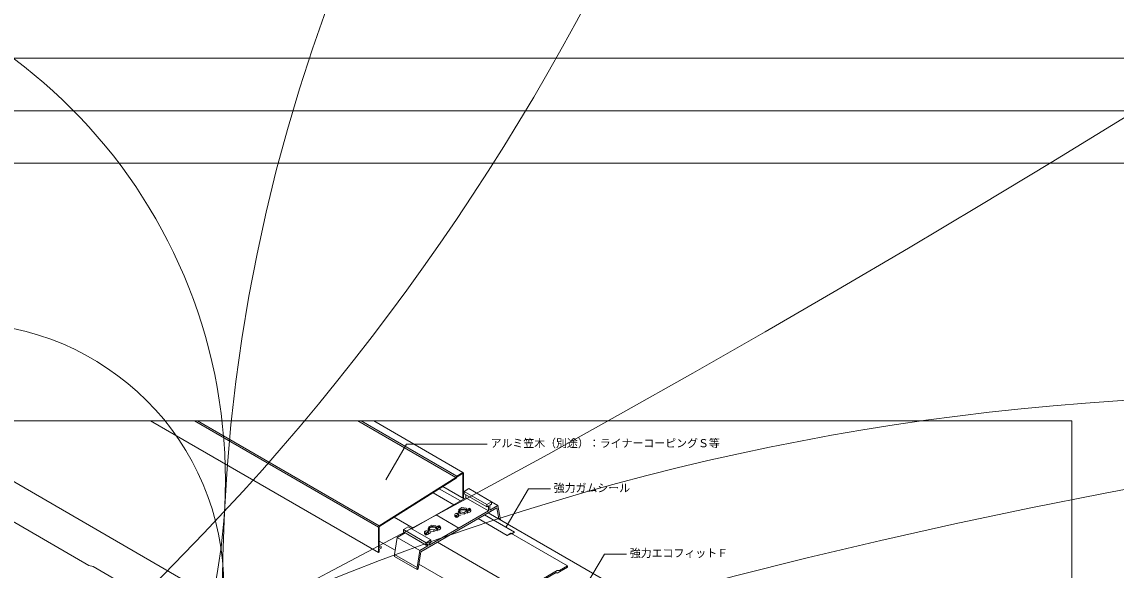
# Model space of a CAD drawing. Units: millimetres, scale not verified. Extents: x -46106 to 18482, y -26766 to 60140.
# Drawn here: x -604 to 1901, y 739 to 1993 of the extents above; entities that cross this region are included whole.
import ezdxf
from ezdxf.enums import TextEntityAlignment as Align

# ---------------------------------------------------------------- set-up
doc = ezdxf.new("R2010")
doc.units = ezdxf.units.MM
doc.header["$LTSCALE"] = 7
for name, color, linetype, lineweight in [('0-0_0', 7, 'Continuous', 18), ('0-3_BOUSUI', 1, 'Continuous', 18), ('0-4_MOJI', 7, 'Continuous', 18), ('0-5_KASAGI', 150, 'Continuous', 18), ('0-7_KANAMONO', 5, 'Continuous', 18), ('0-A_WAKU', 7, 'Continuous', 18)]:
    doc.layers.add(name, color=color, linetype=linetype, lineweight=lineweight)
doc.styles.add('ＭＳ ゴシック', font='')
doc.styles.get('ＭＳ ゴシック').set_extended_font_data('MS Gothic')

msp = doc.modelspace()

# ---------------------------------------------------------------- linework, layer by layer
at = {"layer": '0-0_0'}
msp.add_line((-2760.053, 1790.167), (2759.947, 1790.167), dxfattribs=at)
msp.add_lwpolyline([(-1800.053, -1319.833), (1799.947, -1319.833), (1799.947, 1080.167), (-1800.053, 1080.167)], close=True, dxfattribs=at)
at = {"layer": '0-3_BOUSUI'}
for p, q in [((-450.928, 749.796), (-1023.148, 1080.167)), ((509.178, 287.356), (-864.011, 1080.167)), ((384.926, 888.657), (337.443, 916.071)), ((399.648, 897.157), (351.539, 924.932)), ((291.561, 834.752), (248.051, 859.873)), ((506.582, 818.419), (440.351, 856.657)), ((523.903, 825.419), (455.074, 865.157)), ((250.158, 784.269), (213.539, 805.411)), ((540.523, 691.014), (346.986, 802.752)), ((645.146, 748.419), (515.242, 823.419)), ((508.312, 635.224), (304.696, 752.782)), ((-450.928, 749.796), (-441.232, 747.198)), ((-354.629, 697.198), (-441.232, 747.198)), ((645.146, 745.419), (645.146, 748.419))]:
    msp.add_line(p, q, dxfattribs=at)
msp.add_lwpolyline([(506.582, 818.419), (515.242, 823.419), (517.84, 821.919), (523.903, 825.419)], close=True, dxfattribs=at)
for points in [[(645.146, 748.419), (626.96, 737.919), (621.763, 737.919), (540.523, 691.014), (508.312, 635.224), (508.312, 614.575), (509.178, 611.343), (509.178, 596.956), (506.58, 587.259), (506.58, 482.417), (509.178, 472.721), (509.178, 287.356), (468.095, 216.198), (355.892, 151.417), (353.294, 146.917), (341.169, 139.917), (341.169, 136.917)], [(645.146, 745.419), (621.763, 731.919), (619.165, 733.419), (542.425, 689.112), (510.91, 634.528), (510.91, 614.917), (511.776, 611.685), (511.776, 596.614), (509.178, 586.917), (509.178, 483.917), (511.776, 482.417), (511.776, 286.66), (469.997, 214.296), (358.49, 149.917), (358.49, 146.917), (341.169, 136.917)]]:
    msp.add_lwpolyline(points, dxfattribs=at)
for centre, radius in [((-14589.76, 28624.52), 31515.975), ((-4161.723, 4611.12), 5490.165), ((3793.591, 668.398), 3939.497), ((-1341.081, 944.29), 1202.593), ((-745.949, 699.596), 604.195), ((4516.577, -12800.75), 13965.194), ((2277.97, -4669.531), 5807.595)]:
    msp.add_circle(centre, radius, dxfattribs=at)
at = {"layer": '0-4_MOJI'}
for points in [[(460.735, 1027.026), (276.61, 1027.026), (229.36, 945.185)], [(606.509, 924.705), (556.071, 924.705), (504.402, 838.26)], [(780.557, 775.366), (730.119, 775.366), (664.417, 664.616)]]:
    msp.add_lwpolyline(points, dxfattribs=at)
at = {"layer": '0-5_KASAGI'}
for p, q in [((212.154, 778.906), (-309.646, 1080.167)), ((212.154, 836.906), (-209.187, 1080.167)), ((213.966, 840.046), (-201.936, 1080.167)), ((389.689, 950.518), (165.129, 1080.167)), ((391.501, 953.657), (172.379, 1080.167)), ((405.351, 962.364), (201.309, 1080.167)), ((405.624, 903.707), (405.624, 959.378)), ((460.53, 889.007), (408.568, 919.007)), ((460.53, 883.607), (408.568, 913.607)), ((464.427, 874.557), (412.465, 904.557)), ((470.922, 895.392), (418.961, 925.392)), ((396.506, 873.871), (396.506, 877.871)), ((414.23, 877.539), (417.21, 879.26)), ((485.645, 886.807), (470.922, 895.307)), ((396.184, 835.157), (344.223, 865.157)), ((389.065, 863.01), (396.663, 867.397)), ((401.263, 865.052), (393.395, 860.51)), ((394.947, 870.807), (394.947, 872.407)), ((399.042, 872.407), (399.042, 868.407)), ((408.506, 866.943), (408.506, 870.943)), ((415.434, 870.943), (415.434, 874.943)), ((421.541, 876.76), (416.666, 873.945)), ((416.993, 870.807), (416.993, 872.407)), ((321.446, 801.569), (269.485, 831.569)), ((331.838, 808.103), (279.877, 838.103)), ((319.783, 823.01), (327.381, 827.397)), ((325.665, 830.807), (325.665, 832.407)), ((327.224, 833.871), (327.224, 837.871)), ((329.76, 832.407), (329.76, 828.407)), ((339.224, 826.943), (339.224, 830.943)), ((344.947, 837.539), (347.928, 839.26)), ((346.152, 830.943), (346.152, 834.943)), ((352.259, 836.76), (347.384, 833.945)), ((347.711, 830.807), (347.711, 832.407)), ((306.723, 783.507), (254.762, 813.507)), ((321.446, 796.207), (269.485, 826.207)), ((331.981, 825.052), (324.113, 820.51)), ((325.343, 794.257), (321.706, 796.357)), ((300.661, 745.007), (248.7, 775.007)), ((248.7, 775.006), (248.7, 770.328)), ((300.661, 740.328), (248.7, 770.328)), ((300.661, 740.543), (300.661, 745.007))]:
    msp.add_line(p, q, dxfattribs=at)
for points in [[(405.624, 959.378), (404.263, 960.163), (392.112, 952.452), (390.288, 949.293), (215.078, 839.143), (213.539, 836.478), (213.539, 794.706), (214.059, 795.006), (214.059, 790.328), (218.389, 792.828), (218.389, 789.506), (214.059, 787.006), (214.059, 780.006), (212.154, 778.906), (212.154, 836.906), (213.966, 840.046), (389.689, 950.518), (391.501, 953.657), (405.351, 962.364), (407.009, 961.406), (407.009, 902.907)], [(412.465, 911.357), (412.465, 904.557), (288.62, 833.055)], [(418.961, 925.392), (408.568, 919.007), (408.568, 913.607)], [(491.988, 853.844), (485.645, 886.807), (467.025, 876.057), (467.025, 887.357), (470.922, 889.607), (470.922, 895.392), (460.53, 889.007), (460.53, 883.607), (464.427, 885.857), (464.427, 874.557), (327.941, 795.757), (327.941, 799.957), (331.838, 802.207), (331.838, 808.103), (321.446, 801.569), (321.446, 796.207), (325.343, 798.457), (325.343, 794.257), (306.723, 783.507), (300.661, 745.007), (300.661, 740.543)], [(300.661, 745.006), (300.661, 740.328), (302.942, 741.645), (309.122, 780.891), (483.247, 881.422), (488.124, 856.075)], [(415.434, 870.943), (408.506, 866.943), (399.042, 868.407), (396.506, 873.871)], [(279.877, 838.103), (269.485, 831.569), (269.485, 826.207)], [(346.152, 830.943), (339.224, 826.943), (329.76, 828.407), (327.224, 833.871)], [(273.122, 824.107), (254.762, 813.507), (248.7, 775.007), (248.7, 770.543)]]:
    msp.add_lwpolyline(points, dxfattribs=at)
for points in [[(403.434, 881.871), (412.898, 880.407), (415.434, 874.943), (408.506, 870.943), (399.042, 872.407), (396.506, 877.871)], [(334.152, 841.871), (343.616, 840.407), (346.152, 834.943), (339.224, 830.943), (329.76, 832.407), (327.224, 837.871)]]:
    msp.add_lwpolyline(points, close=True, dxfattribs=at)
for centre, radius in [((419.274, 875.417), 4.362), ((419.445, 875.283), 4.495), ((420.603, 877.514), 1.981), ((420.61, 878.497), 1.971), ((421.364, 878.01), 1.073), ((391.128, 864.353), 4.362), ((391.299, 864.486), 4.495), ((390.002, 861.264), 1.981), ((389.995, 862.247), 1.971), ((389.241, 861.76), 1.073), ((321.846, 824.353), 4.362), ((322.017, 824.486), 4.495), ((349.992, 835.417), 4.362), ((350.163, 835.283), 4.495), ((351.321, 837.514), 1.981), ((351.328, 838.497), 1.971), ((352.082, 838.01), 1.073), ((320.72, 821.264), 1.981), ((320.713, 822.247), 1.971), ((319.959, 821.76), 1.073)]:
    msp.add_circle(centre, radius, dxfattribs=at)
for centre, start_param, end_param in [((405.97, 872.407), 2.60333023, 6.82144774), ((405.97, 870.807), 3.14159265, 6.28318531), ((336.688, 832.407), 2.51021098, 6.82144774), ((336.688, 830.807), 3.14159265, 6.28318531)]:
    msp.add_ellipse(centre, major_axis=(-11.023, 0), ratio=0.57735, start_param=start_param, end_param=end_param, dxfattribs=at)
at = {"layer": '0-7_KANAMONO'}
for p, q in [((408.308, 902.157), (359.831, 930.145)), ((1008.877, 555.419), (463.734, 870.157))]:
    msp.add_line(p, q, dxfattribs=at)
at = {"layer": '0-A_WAKU'}
for points in [[(2759.947, 1670.167), (-2760.053, 1670.167), (-2760.053, 1910.167), (2759.947, 1910.167)], [(-2760.053, -1909.833), (2759.947, -1909.833), (2759.947, 1910.167), (-2760.053, 1910.167)]]:
    msp.add_lwpolyline(points, close=True, dxfattribs=at)

# ---------------------------------------------------------------- texts
at = {"layer": '0-4_MOJI', "style": 'ＭＳ ゴシック'}
for s, p in [('アルミ笠木（別途）：ライナーコーピングＳ等', (468.832, 1014.526)), ('強力ガムシール', (613.503, 912.205)), ('強力エコフィットＦ', (787.799, 763.077))]:
    msp.add_text(s, height=18.33, dxfattribs=at).set_placement(p, align=Align.BOTTOM_LEFT)

doc.saveas('drawing.dxf')
